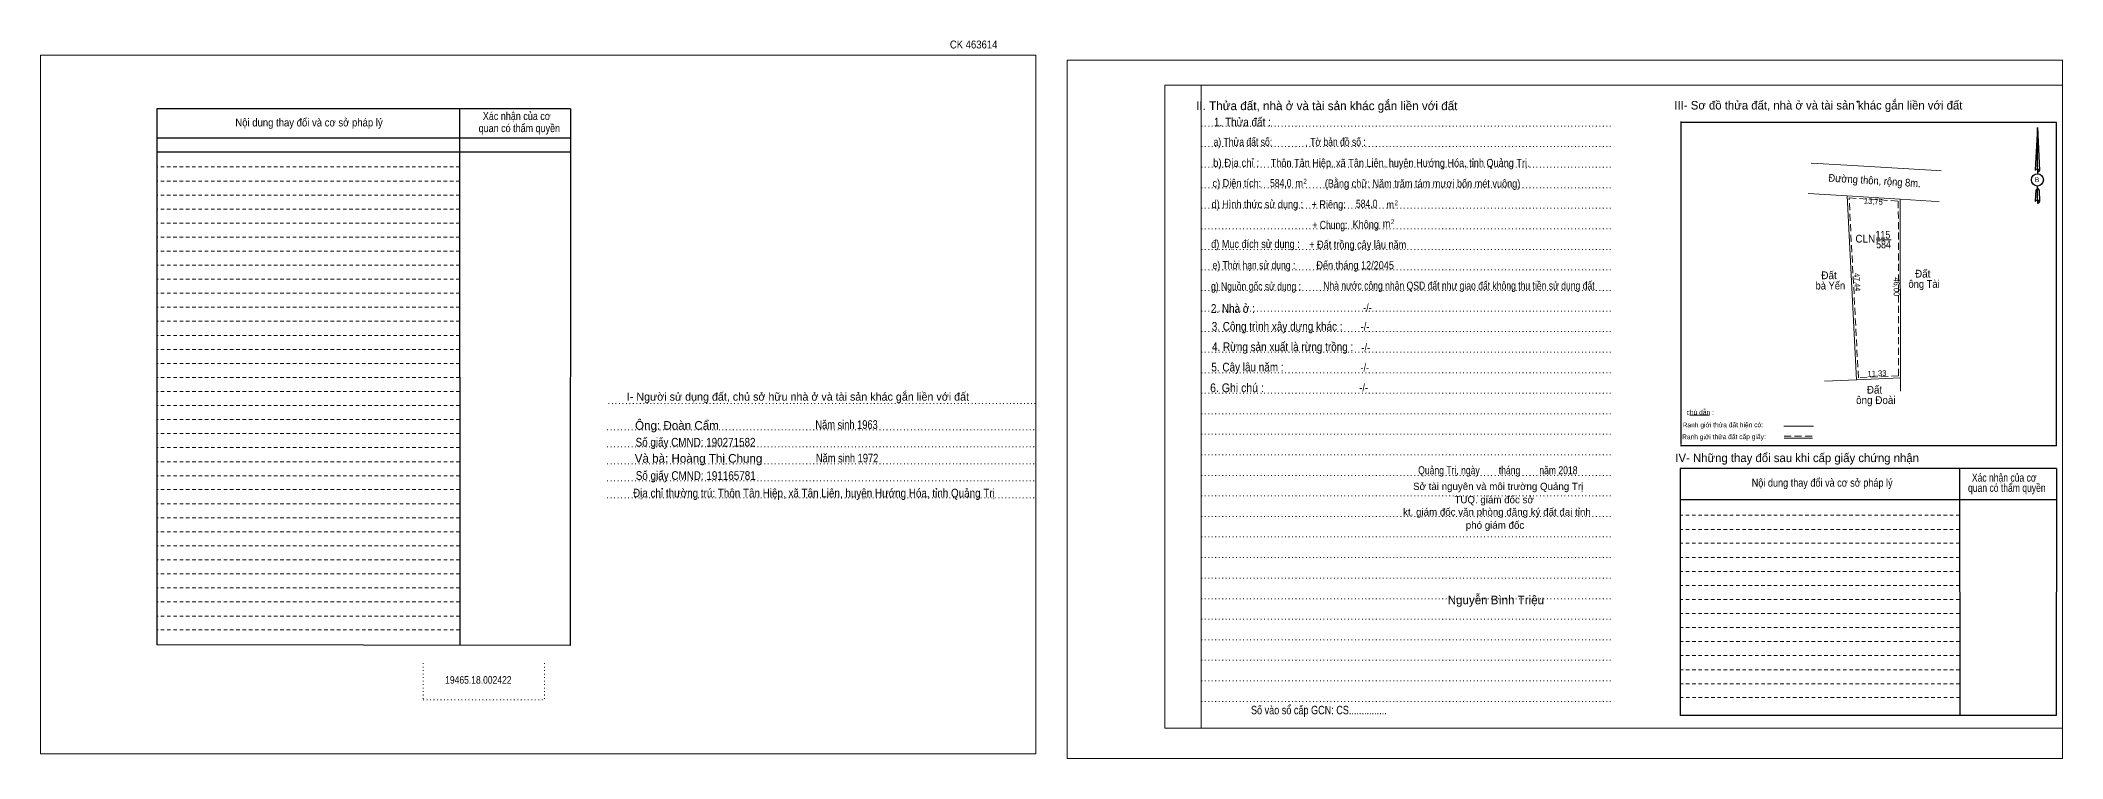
# Model space of a CAD drawing. Header units: metres. Extents: x 548430 to 549578, y 1838574 to 1838855.
# Drawn here: x 548430 to 549056, y 1838633 to 1838855 of the extents above; entities that cross this region are included whole.
import ezdxf
from ezdxf.enums import TextEntityAlignment as Align

# ---------------------------------------------------------------- set-up
doc = ezdxf.new("R2010")
doc.units = ezdxf.units.M
doc.header["$LTSCALE"] = 0.72
doc.header["$PDMODE"] = 32
doc.header["$PDSIZE"] = 0.36
for name, pattern in [('DOTTED', [1.5, 0.3, -1.2]), ('MEDIUM_DASHED', [4.5, 3, -1.5]), ('SHORT_DASHED', [2.7, 1.5, -1.2])]:
    doc.linetypes.add(name, pattern=pattern)
for name, color, linetype, lineweight in [('1', 7, 'DOTTED', 13), ('18', 7, 'Continuous', 25), ('2', 7, 'SHORT_DASHED', 13), ('28', 7, 'Continuous', 13), ('55', 7, 'Continuous', 13), ('7', 7, 'Continuous', 13)]:
    doc.layers.add(name, color=color, linetype=linetype, lineweight=lineweight)
for name, color, linetype in [('10', 7, 'Continuous'), ('13', 7, 'Continuous'), ('40', 7, 'Continuous'), ('8', 7, 'Continuous'), ('9', 7, 'Continuous')]:
    doc.layers.add(name, color=color, linetype=linetype)

msp = doc.modelspace()

# ---------------------------------------------------------------- linework, layer by layer
at = {"layer": '1', "linetype": 'Continuous'}
for p, q in [((548777.97, 1838840.86), (549055.61, 1838840.86)), ((548777.97, 1838840.86), (548777.97, 1838642.1)), ((549055.61, 1838840.86), (549055.61, 1838640.42)), ((548777.97, 1838642.1), (549055.61, 1838642.1))]:
    msp.add_line(p, q, dxfattribs=at)
at = {"layer": '1'}
for p, q in [((548789.21, 1838840.86), (548789.21, 1838642.1)), ((548789.21, 1838840.86), (548789.21, 1838642.1)), ((548789.29, 1838828.26), (548916.13, 1838828.26)), ((548789.29, 1838821.9), (548916.13, 1838821.9)), ((548789.29, 1838815.54), (548916.13, 1838815.54)), ((548789.29, 1838809.18), (548916.13, 1838809.18)), ((548789.29, 1838802.82), (548916.13, 1838802.82)), ((548789.29, 1838796.46), (548916.13, 1838796.46)), ((548789.29, 1838790.1), (548916.13, 1838790.1)), ((548789.29, 1838783.78), (548916.13, 1838783.78)), ((548789.29, 1838777.38), (548916.13, 1838777.38)), ((548789.29, 1838771.06), (548916.13, 1838771.06)), ((548789.29, 1838764.7), (548916.13, 1838764.7)), ((548789.29, 1838758.34), (548916.13, 1838758.34)), ((548789.29, 1838751.98), (548916.13, 1838751.98)), ((548605.97, 1838742.42), (548738.05, 1838742.42)), ((548789.29, 1838745.66), (548916.13, 1838745.66)), ((548789.29, 1838739.3), (548916.13, 1838739.3)), ((548605.57, 1838734.3), (548737.61, 1838734.3)), ((548605.57, 1838729.06), (548737.61, 1838729.06)), ((548789.29, 1838732.94), (548916.13, 1838732.94)), ((548605.57, 1838723.82), (548737.61, 1838723.82)), ((548789.29, 1838726.58), (548916.13, 1838726.58)), ((548605.57, 1838718.58), (548737.61, 1838718.58)), ((548789.29, 1838720.22), (548916.13, 1838720.22)), ((548605.57, 1838713.3), (548737.61, 1838713.3)), ((548789.29, 1838713.9), (548916.13, 1838713.9)), ((548789.29, 1838707.54), (548916.13, 1838707.54)), ((548789.29, 1838701.18), (548916.13, 1838701.18)), ((548789.29, 1838694.82), (548916.13, 1838694.82)), ((548789.29, 1838688.46), (548916.13, 1838688.46)), ((548789.29, 1838682.1), (548916.13, 1838682.1)), ((548789.29, 1838675.74), (548916.13, 1838675.74)), ((548789.29, 1838669.38), (548916.13, 1838669.38)), ((548548.65, 1838662.14), (548548.65, 1838650.86)), ((548586.13, 1838662.14), (548586.13, 1838650.86)), ((548789.29, 1838663.06), (548916.13, 1838663.06)), ((548789.29, 1838656.7), (548916.13, 1838656.7)), ((548548.65, 1838650.86), (548586.13, 1838650.86)), ((548789.29, 1838650.34), (548916.13, 1838650.34))]:
    msp.add_line(p, q, dxfattribs=at)
at = {"layer": '1', "linetype": 'Continuous'}
for points in [[(548430.29, 1838634.14), (548738.09, 1838634.14), (548738.09, 1838850.14), (548430.29, 1838850.14)], [(548430.29, 1838850.14), (548738.09, 1838850.14), (548738.09, 1838634.14), (548430.29, 1838634.14)], [(548430.29, 1838634.14), (548738.09, 1838634.14), (548738.09, 1838850.14), (548430.29, 1838850.14)], [(548747.81, 1838632.66), (549055.61, 1838632.66), (549055.61, 1838848.66), (548747.81, 1838848.66)], [(548789.21, 1838840.86), (549055.61, 1838840.86), (549055.61, 1838642.1), (548789.21, 1838642.1)]]:
    msp.add_lwpolyline(points, close=True, dxfattribs=at)
at = {"layer": '18'}
for p, q in [((549047.81, 1838827.78), (549048.53, 1838814.54)), ((549047.81, 1838827.78), (549048.53, 1838814.54)), ((549047.81, 1838827.78), (549048.53, 1838814.54)), ((549047.25, 1838816.62), (549047.13, 1838814.58)), ((549047.81, 1838814.98), (549047.81, 1838814.46)), ((549047.81, 1838814.46), (549047.81, 1838814.1)), ((549047.81, 1838814.1), (549047.81, 1838813.58)), ((549047.81, 1838814.1), (549047.81, 1838813.58)), ((549047.81, 1838814.1), (549047.81, 1838813.58)), ((549048.53, 1838814.54), (549048.53, 1838814.58)), ((549047.81, 1838809.1), (549047.81, 1838809.7)), ((549047.81, 1838809.1), (549047.81, 1838809.7)), ((549047.81, 1838809.1), (549047.81, 1838809.7)), ((549047.81, 1838809.1), (549048.37, 1838808.38)), ((549047.81, 1838809.1), (549048.37, 1838808.38)), ((549047.81, 1838809.1), (549048.37, 1838808.38)), ((549047.81, 1838805.34), (549047.81, 1838804.86)), ((549047.81, 1838804.86), (549047.81, 1838804.46)), ((549048.37, 1838808.38), (549048.53, 1838804.9)), ((549048.37, 1838808.38), (549048.53, 1838804.9)), ((549048.37, 1838808.38), (549048.53, 1838804.9)), ((549048.53, 1838804.9), (549048.53, 1838804.94))]:
    msp.add_line(p, q, dxfattribs=at)
for points in [[(549047.81, 1838814.98), (549047.81, 1838827.78), (549047.25, 1838816.62)], [(549047.81, 1838805.34), (549047.81, 1838809.1), (549047.33, 1838808.38), (549047.25, 1838806.98), (549047.13, 1838804.94)]]:
    msp.add_lwpolyline(points, dxfattribs=at)
msp.add_ellipse((549047.8303, 1838811.5971), major_axis=(0, 1.8869), ratio=0.983453, dxfattribs=at)
for centre, start_param, end_param in [((549047.831, 1838814.5048), 1.57079633, 3.07445202), ((549047.831, 1838814.5048), 0.06714063, 1.57079633), ((549047.831, 1838814.5048), 4.71238898, 6.28318531), ((549047.831, 1838804.874), 2.49106941, 3.07427841), ((549047.831, 1838804.874), 1.57079633, 2.49106941), ((549047.831, 1838804.874), 0.06714063, 1.57079633), ((549047.831, 1838804.874), 4.71238898, 6.28318531)]:
    msp.add_ellipse(centre, major_axis=(0.6803, 0), ratio=0.655448, start_param=start_param, end_param=end_param, dxfattribs=at)
at = {"layer": '2', "linetype": 'Continuous', "lineweight": 25}
for p, q in [((548594.17, 1838833.58), (548466.29, 1838833.58)), ((548466.29, 1838833.58), (548466.29, 1838667.82)), ((548559.93, 1838833.58), (548559.97, 1838667.7)), ((548594.17, 1838824.54), (548466.45, 1838824.54)), ((548594.17, 1838820.22), (548466.45, 1838820.22))]:
    msp.add_line(p, q, dxfattribs=at)
at = {"layer": '2'}
for p, q in [((548559.93, 1838815.62), (548466.25, 1838815.62)), ((548559.93, 1838811.26), (548466.25, 1838811.26)), ((548559.93, 1838811.26), (548466.29, 1838811.26)), ((548559.93, 1838806.9), (548466.29, 1838806.9)), ((548559.93, 1838802.58), (548466.29, 1838802.58)), ((548559.93, 1838798.26), (548466.29, 1838798.26)), ((548559.93, 1838793.9), (548466.29, 1838793.9)), ((548559.93, 1838789.58), (548466.29, 1838789.58)), ((548559.97, 1838785.22), (548466.29, 1838785.22)), ((548559.97, 1838780.9), (548466.29, 1838780.9)), ((548559.97, 1838776.54), (548466.29, 1838776.54)), ((548559.97, 1838772.22), (548466.29, 1838772.22)), ((548559.97, 1838767.9), (548466.29, 1838767.9)), ((548559.97, 1838763.54), (548466.29, 1838763.54)), ((548559.97, 1838759.18), (548466.29, 1838759.18)), ((548559.97, 1838754.86), (548466.29, 1838754.86)), ((548559.97, 1838750.5), (548466.29, 1838750.5)), ((548559.97, 1838746.18), (548466.29, 1838746.18)), ((548559.97, 1838741.86), (548466.29, 1838741.86)), ((548559.97, 1838737.5), (548466.29, 1838737.5)), ((548559.97, 1838733.18), (548466.29, 1838733.18)), ((548559.97, 1838728.82), (548466.29, 1838728.82)), ((548559.97, 1838724.46), (548466.29, 1838724.46)), ((548559.97, 1838720.14), (548466.29, 1838720.14)), ((548559.97, 1838715.82), (548466.29, 1838715.82)), ((548559.97, 1838711.46), (548466.29, 1838711.46)), ((548559.97, 1838707.14), (548466.29, 1838707.14)), ((549023.77, 1838703.54), (548937.41, 1838703.54)), ((548559.97, 1838702.78), (548466.29, 1838702.78)), ((548559.97, 1838698.46), (548466.29, 1838698.46)), ((549023.77, 1838699.22), (548937.41, 1838699.22)), ((548559.97, 1838694.1), (548466.29, 1838694.1)), ((549023.77, 1838694.86), (548937.41, 1838694.86)), ((548559.97, 1838689.78), (548466.29, 1838689.78)), ((548559.97, 1838685.46), (548466.29, 1838685.46)), ((549023.77, 1838690.5), (548937.41, 1838690.5)), ((549023.77, 1838686.18), (548937.41, 1838686.18)), ((548559.97, 1838681.1), (548466.29, 1838681.1)), ((549023.77, 1838681.86), (548937.41, 1838681.86)), ((548559.97, 1838676.74), (548466.29, 1838676.74)), ((548559.97, 1838672.42), (548466.29, 1838672.42)), ((549023.77, 1838677.5), (548937.41, 1838677.5)), ((549023.81, 1838673.18), (548937.41, 1838673.18)), ((549023.81, 1838668.82), (548937.41, 1838668.82)), ((549023.81, 1838664.5), (548937.41, 1838664.5)), ((549023.81, 1838660.14), (548937.41, 1838660.14)), ((549023.81, 1838655.82), (548937.41, 1838655.82)), ((549023.85, 1838651.5), (548937.41, 1838651.5))]:
    msp.add_line(p, q, dxfattribs=at)
at = {"layer": '2', "linetype": 'Continuous', "lineweight": 25}
msp.add_lwpolyline([(548594.17, 1838833.58), (548594.13, 1838667.62), (548466.29, 1838667.82)], dxfattribs=at)
at = {"layer": '28', "lineweight": 25}
for p, q in [((548937.61, 1838829.7), (548937.61, 1838729.74)), ((549053.77, 1838729.38), (548937.49, 1838729.38)), ((549023.77, 1838722.34), (549023.85, 1838646.02)), ((549053.69, 1838722.34), (549053.65, 1838646.02)), ((549053.65, 1838712.66), (548937.41, 1838712.66)), ((549053.65, 1838646.02), (548937.41, 1838646.02))]:
    msp.add_line(p, q, dxfattribs=at)
at = {"layer": '28', "linetype": 'SHORT_DASHED'}
msp.add_line((549023.77, 1838707.9), (548937.41, 1838707.9), dxfattribs=at)
at = {"layer": '28', "lineweight": 25}
for points in [[(549053.77, 1838729.38), (549053.77, 1838829.34), (548937.49, 1838829.34)], [(549053.69, 1838722.34), (548937.41, 1838722.34), (548937.41, 1838646.02)]]:
    msp.add_lwpolyline(points, dxfattribs=at)
at = {"layer": '28'}
msp.add_point((548992.21, 1838835.82), dxfattribs=at)
at = {"layer": '55'}
for p, q in [((548940.33, 1838738.82), (548946.41, 1838738.9)), ((548969.41, 1838735.42), (548978.57, 1838735.42)), ((548969.49, 1838731.7), (548978.29, 1838731.7)), ((548969.49, 1838731.7), (548978.29, 1838731.7))]:
    msp.add_line(p, q, dxfattribs=at)
at = {"layer": '55', "linetype": 'MEDIUM_DASHED'}
msp.add_line((548969.49, 1838732.38), (548978.49, 1838732.38), dxfattribs=at)
at = {"layer": '7'}
for p, q in [((548976.98, 1838807.43), (548988.96, 1838806.67)), ((548988.96, 1838806.67), (548991.91, 1838749.81)), ((548988.96, 1838806.67), (549005.42, 1838805.63)), ((549005.49, 1838750.43), (549005.42, 1838805.63)), ((549005.42, 1838805.63), (549015, 1838805.04)), ((549015, 1838805.04), (549017.41, 1838804.89)), ((548997.93, 1838793.06), (549002.59, 1838793.06)), ((548982.02, 1838749.36), (548991.91, 1838749.81)), ((548991.91, 1838749.81), (549005.49, 1838750.43))]:
    msp.add_line(p, q, dxfattribs=at)
for points in [[(549018.05, 1838814.41), (549015, 1838814.59), (548988.9, 1838816.17), (548977.89, 1838816.83)], [(549005.49, 1838746.23), (549005.49, 1838748.19), (549005.49, 1838750.43)]]:
    msp.add_lwpolyline(points, dxfattribs=at)
at = {"layer": '7', "linetype": 'MEDIUM_DASHED'}
msp.add_lwpolyline([(548989.59, 1838806.03), (549004.82, 1838805.06), (549004.89, 1838751), (548992.47, 1838750.44)], close=True, dxfattribs=at)

# ---------------------------------------------------------------- texts
at = {"layer": '10'}
for s, height, p in [('kt. giám đốc văn phòng đăng ký đất đai tỉnh', 2.25, (548880.695, 1838707.8)), ('TUQ. giám đốc sở', 2.25, (548879.83, 1838711.6)), ('phó giám đốc', 2.25, (548880.11, 1838703.72)), ('Nguyễn Bình Triệu', 2.67, (548880.37, 1838680.38))]:
    msp.add_text(s, height=height, dxfattribs=at).set_placement(p, align=Align.CENTER)
at = {"layer": '13', "width": 0.8}
msp.add_text('Nhà nước công nhận QSD đất như giao đất không thu tiền sử dụng đất', height=2.48, dxfattribs=at).set_placement((548868.935, 1838777.68), align=Align.CENTER)
at = {"layer": '18'}
for s, height, p in [('II. Thửa đất, nhà ở và tài sản khác gắn liền với đất', 2.7, (548828.08, 1838833.18)), ('Sở tài nguyên và môi trường Quảng Trị', 2.25, (548881.085, 1838715.7))]:
    msp.add_text(s, height=height, dxfattribs=at).set_placement(p, align=Align.CENTER)
for s, height, width, p in [('1. Thửa đất :', 2.7, 0.85, (548801.99, 1838828.14)), ('a) Thửa đất số:              , Tờ bản đồ số : ', 2.475, 0.8, (548816.965, 1838822.14)), ('b) Địa chỉ : ', 2.475, 0.9, (548800.45, 1838815.66)), (' Thôn Tân Hiệp, xã Tân Liên, huyện Hướng Hóa, tỉnh Quảng Trị.', 2.48, 0.85, (548850.365, 1838815.62)), ('c) Diện tích: ', 2.48, 0.85, (548800.665, 1838809.38)), (' m', 2.475, 0.85, (548819.145, 1838809.37)), ('2', 1.5, 0.75, (548821.37, 1838810.45)), ('(Bằng chữ: Năm trăm tám mươi bốn mét vuông)', 2.48, 0.85, (548857.69, 1838809.26)), ('B', 1.5, 0.9, (549047.73, 1838810.92)), ('d) Hình thức sử dụng :', 2.475, 0.85, (548806.62, 1838802.86)), ('+ Riêng: ', 2.475, 0.85, (548829.045, 1838802.82)), (' m', 2.475, 0.85, (548847.295, 1838802.7)), ('2', 1.5, 0.75, (548849.56, 1838803.78)), ('       + Chung:', 2.475, 0.8, (548826.47, 1838796.46)), ('Không', 2.475, 0.85, (548840.125, 1838796.62)), (' m', 2.475, 0.85, (548846.175, 1838796.86)), ('2', 1.5, 0.75, (548848.44, 1838797.94)), ('đ) Mục đích sử dụng :', 2.475, 0.85, (548806.02, 1838790.58)), ('+ Đất trồng cây lâu năm', 2.48, 0.85, (548837.645, 1838790.36)), ('e) Thời hạn sử dụng :', 2.475, 0.8, (548805.545, 1838784.01)), ('Đến tháng 12/2045', 2.48, 0.85, (548836.855, 1838783.99)), ('g) Nguồn gốc sử dụng :', 2.475, 0.8, (548806.195, 1838777.47)), ('2. Nhà ở :', 2.7, 0.85, (548799.045, 1838770.49)), ('3. Công trình xây dựng khác :', 2.7, 0.85, (548812.725, 1838764.97)), ('4. Rừng sản xuất là rừng trồng :', 2.7, 0.85, (548814.42, 1838758.65)), ('5. Cây lâu năm :', 2.7, 0.85, (548803.56, 1838752.37)), ('6. Ghi chú :', 2.7, 0.9, (548800.305, 1838745.97)), ('Quảng Trị, ngày        tháng        năm 2018', 2.48, 0.8, (548880.975, 1838720.58)), ('19465.18.002422', 2.32, 0.85, (548565.71, 1838655.82)), ('Số vào sổ cấp GCN: CS...............', 2.625, 0.8, (548825.63, 1838646.34))]:
    msp.add_text(s, height=height, dxfattribs=dict(at, width=width)).set_placement(p, align=Align.CENTER)
at = {"layer": '2'}
for s, width, p in [('Nội dung thay đổi và cơ sở pháp lý', 0.9, (548513.34, 1838828.14)), ('Nội dung thay đổi và cơ sở pháp lý', 0.9, (548513.34, 1838828.14)), (' quan có thẩm quyền', 0.85, (548578.005, 1838826.38)), (' quan có thẩm quyền', 0.85, (548578.005, 1838826.38)), ('Xác nhận của cơ', 0.85, (548577.585, 1838830.14)), ('Xác nhận của cơ', 0.85, (548577.585, 1838830.14))]:
    msp.add_text(s, height=2.445, dxfattribs=dict(at, width=width)).set_placement(p, align=Align.CENTER)
at = {"layer": '28'}
for s, height, p in [('III- Sơ đồ thửa đất, nhà ở và tài sản khác gắn liền với đất', 2.625, (548980.105, 1838833.38)), ('I- Người sử dụng đất, chủ sở hữu nhà ở và tài sản khác gắn liền với đất', 2.479, (548664.535, 1838743.34)), ('IV- Những thay đổi sau khi cấp giấy chứng nhận', 2.625, (548973.535, 1838724.34))]:
    msp.add_text(s, height=height, dxfattribs=at).set_placement(p, align=Align.CENTER)
for s, height, width, p in [('-/-', 2.475, 0.85, (548840.65, 1838770.87)), ('-/-', 2.475, 0.85, (548839.9, 1838765.01)), ('-/-', 2.475, 0.85, (548840.12, 1838758.52)), ('-/-', 2.475, 0.85, (548839.84, 1838752.39)), ('-/-', 2.475, 0.85, (548839.48, 1838746.13)), ('Năm sinh 1963', 2.68, 0.8, (548679.575, 1838734.61)), ('Số giấy CMND: 190271582', 2.68, 0.85, (548632.88, 1838729.15)), ('Năm sinh 1972', 2.68, 0.8, (548679.745, 1838724.24)), ('Địa chỉ thường trú: Thôn Tân Hiệp, xã Tân Liên, huyện Hướng Hóa, tỉnh Quảng Trị', 2.68, 0.85, (548669.48, 1838713.43)), ('Số giấy CMND: 191165781', 2.68, 0.85, (548632.935, 1838718.85)), ('Nội dung thay đổi và cơ sở pháp lý', 2.475, 0.85, (548981.275, 1838716.74)), (' quan có thẩm quyền', 2.475, 0.8, (549038.01, 1838715.14)), ('Xác nhận của cơ', 2.475, 0.8, (549037.56, 1838718.3))]:
    msp.add_text(s, height=height, dxfattribs=dict(at, width=width)).set_placement(p, align=Align.CENTER)
at = {"layer": '40', "width": 0.9}
msp.add_text('CK 463614', height=2.44, dxfattribs=at).set_placement((548718.87, 1838852.26), align=Align.CENTER)
at = {"layer": '55'}
msp.add_text('chú dẫn :', height=1.495, rotation=359.974, dxfattribs=at).set_placement((548943.5697, 1838738.9978), align=Align.CENTER)
at = {"layer": '55', "width": 0.9}
for s, p in [('Ranh giới thửa đất hiện có:', (548950.5582, 1838735.1048)), ('Ranh giới thửa đất cấp giấy:', (548950.8932, 1838731.4258))]:
    msp.add_text(s, height=1.495, rotation=0.135, dxfattribs=at).set_placement(p, align=Align.CENTER)
at = {"layer": '7'}
for s, height, rotation, width, p in [('Đường thôn, rộng 8m.', 2.4, 356.445, 0.9, (548997.4006, 1838810.2089)), ('13,75', 1.8, 356.445, 0.85, (548997.0592, 1838804.0867)), ('47,44', 1.8, 272.972, 0.9, (548991.2078, 1838779.9367)), ('46,00', 1.8, 270.075, 0.85, (549003.3934, 1838778.5612)), ('11,33', 1.8, 2.565, 0.85, (548998.2547, 1838750.8567))]:
    msp.add_text(s, height=height, rotation=rotation, dxfattribs=dict(at, width=width)).set_placement(p, align=Align.CENTER)
for s, width, p in [('CLN', 0.95, (548994.61, 1838792.23)), ('115', 0.85, (549000.06, 1838793.45)), ('584', 0.85, (549000.24, 1838790.46)), ('bà Yến', 0.9, (548983.81, 1838777.72)), ('Đất ', 0.95, (548983.815, 1838780.91)), ('ông Tài', 0.9, (549012.785, 1838778.23)), ('Đất ', 0.95, (549012.785, 1838781.42)), ('Đất ', 0.95, (548997.875, 1838745.51)), ('ông Đoài', 0.95, (548997.865, 1838742.32))]:
    msp.add_text(s, height=2.4, dxfattribs=dict(at, width=width)).set_placement(p, align=Align.CENTER)
at = {"layer": '8', "width": 0.8}
for p in [(548813.85, 1838809.4), (548840.41, 1838803.02)]:
    msp.add_text('584,0', height=2.48, dxfattribs=at).set_placement(p, align=Align.CENTER)
at = {"layer": '9'}
for s, p in [('Ông: Đoàn Cẩm', (548627.125, 1838734.34)), ('Và bà: Hoàng Thị Chung', (548633.8, 1838724.15))]:
    msp.add_text(s, height=2.68, dxfattribs=at).set_placement(p, align=Align.CENTER)

doc.saveas('drawing.dxf')
